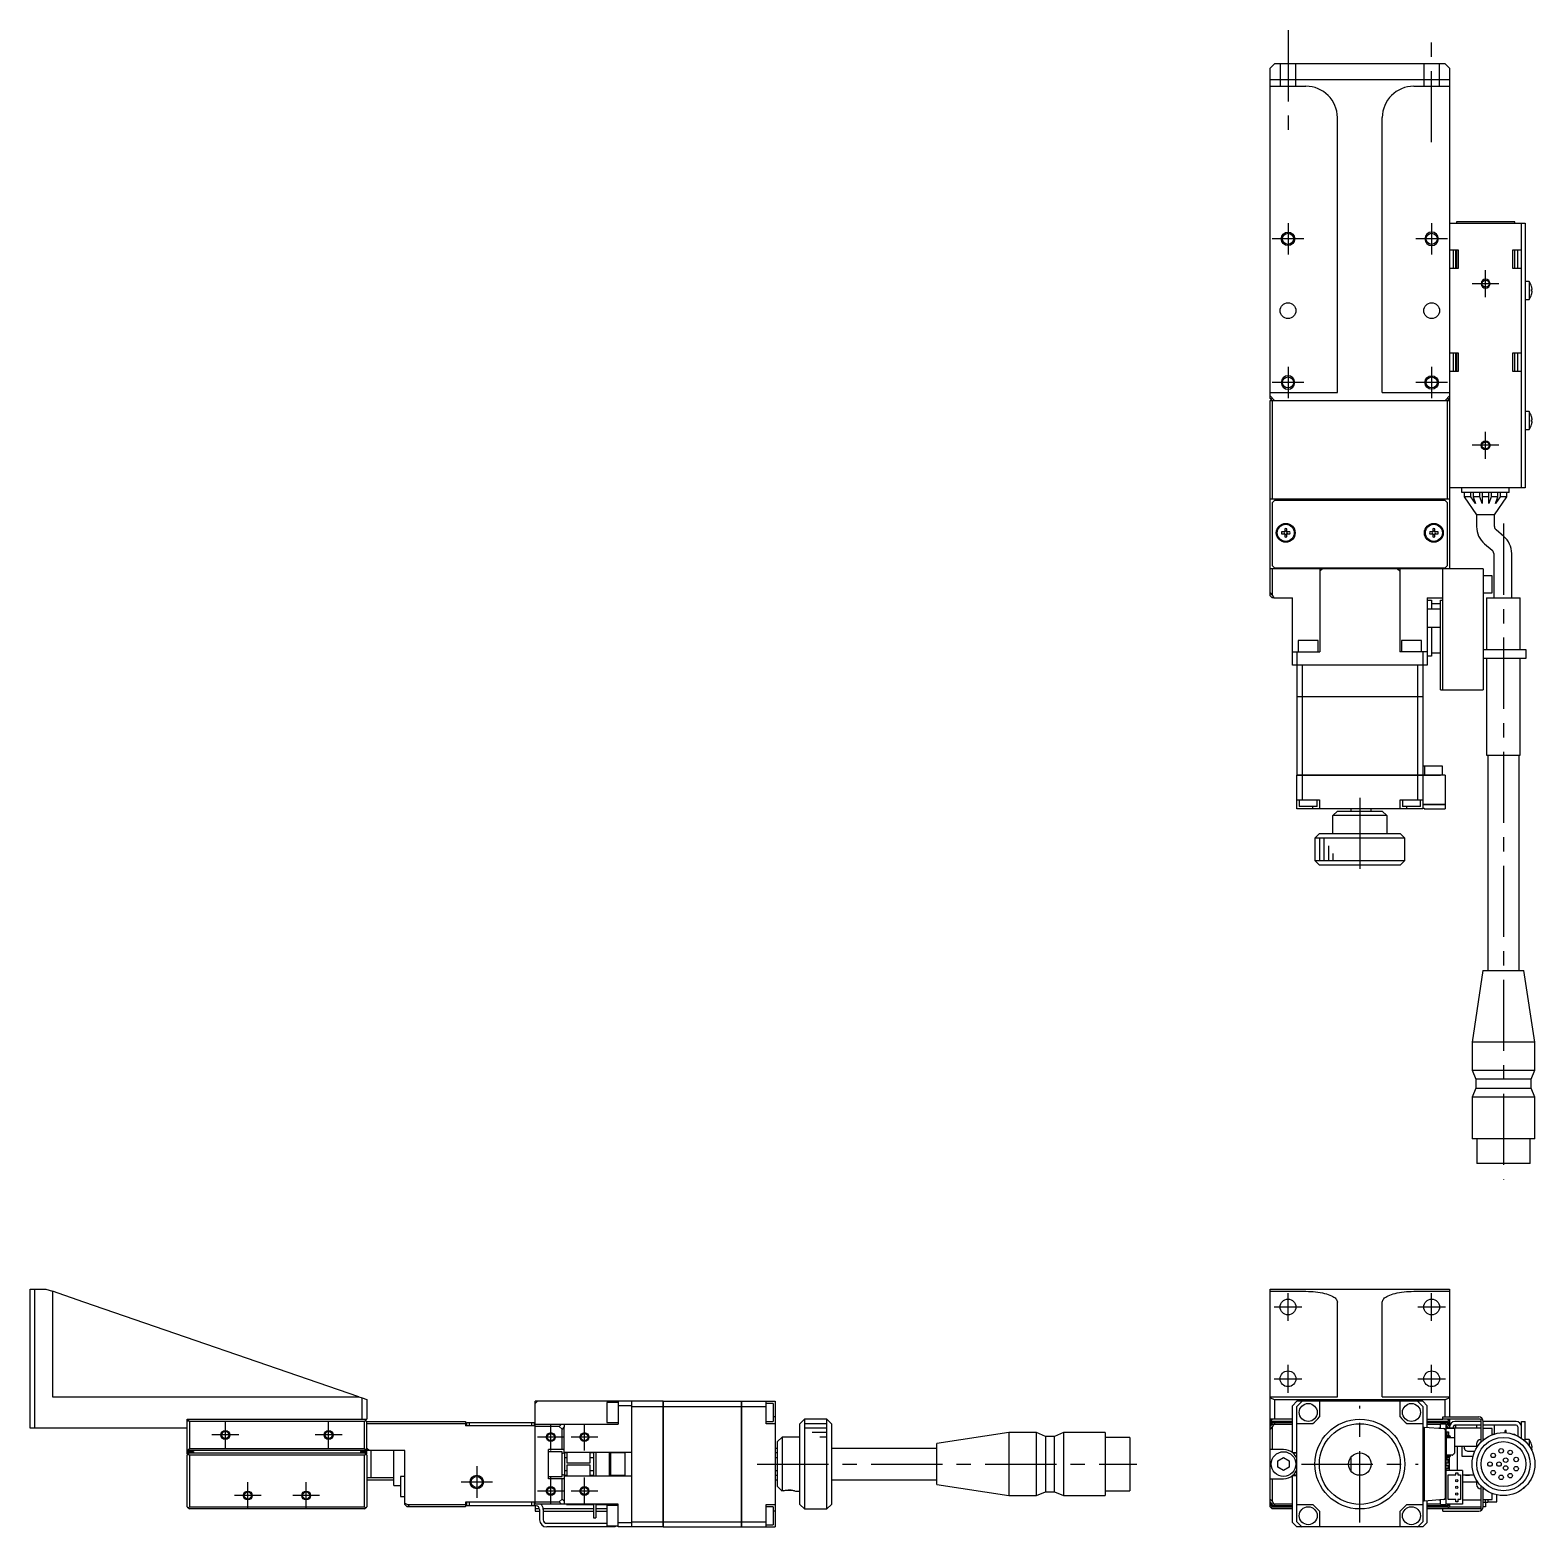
# Model space of a CAD drawing. Extents: x 0 to 695, y -8 to 618.
# Drawn here: x 0 to 335.2, y 284 to 617.5 of the extents above; entities that cross this region are included whole.
import ezdxf

# ---------------------------------------------------------------- set-up
doc = ezdxf.new("R2010")
doc.units = 0
doc.header["$LTSCALE"] = 0.5
doc.linetypes.add('CENTER', pattern=[50.8, 31.75, -6.35, 6.35, -6.35])
doc.linetypes.add('DASHED', pattern=[19.05, 12.7, -6.35])
for name, color, linetype in [('MSM_CENTER', 1, 'CENTER'), ('MSM_CONTINUOUS', 7, 'CONTINUOUS'), ('MSM_DASHED', 4, 'DASHED'), ('MSM_NARROW', 5, 'CONTINUOUS')]:
    doc.layers.add(name, color=color, linetype=linetype)

msp = doc.modelspace()

# ---------------------------------------------------------------- linework, layer by layer
at = {"layer": 'MSM_CENTER'}
for p, q in [((280.22, 617.5), (280.22, 592.5)), ((312.22, 592.5), (312.22, 617.5)), ((280.22, 574.5), (280.22, 567.5)), ((312.22, 574.5), (312.22, 567.5)), ((283.72, 571), (276.72, 571)), ((315.72, 571), (308.72, 571)), ((324.22, 558), (324.22, 564)), ((327.22, 561), (321.22, 561)), ((280.22, 542.5), (280.22, 535.5)), ((312.22, 542.5), (312.22, 535.5)), ((283.72, 539), (276.72, 539)), ((315.72, 539), (308.72, 539)), ((324.22, 522), (324.22, 528)), ((327.22, 525), (321.22, 525)), ((328.22, 507.55), (328.22, 361.45)), ((296.22, 446.5), (296.22, 429)), ((280.22, 329.94), (280.22, 336.14)), ((312.22, 329.94), (312.22, 336.14)), ((277.12, 333.04), (283.32, 333.04)), ((309.12, 333.04), (315.32, 333.04)), ((280.22, 313.94), (280.22, 320.14)), ((312.22, 313.94), (312.22, 320.14)), ((277.12, 317.04), (283.32, 317.04)), ((309.12, 317.04), (315.32, 317.04)), ((296.22, 285.04), (296.22, 311.04)), ((43.5, 301.54), (43.5, 307.54)), ((66.5, 301.54), (66.5, 307.54)), ((116, 301.04), (116, 307.04)), ((123.5, 301.04), (123.5, 307.04)), ((46.5, 304.54), (40.5, 304.54)), ((69.5, 304.54), (63.5, 304.54)), ((119, 304.04), (113, 304.04)), ((126.5, 304.04), (120.5, 304.04)), ((99.5, 297.54), (99.5, 290.54)), ((116, 289.04), (116, 295.04)), ((123.5, 289.04), (123.5, 295.04)), ((161.95, 298.04), (246.55, 298.04)), ((283.22, 298.04), (309.22, 298.04)), ((48.5, 288.04), (48.5, 294.04)), ((61.5, 288.04), (61.5, 294.04)), ((103, 294.04), (96, 294.04)), ((119, 292.04), (113, 292.04)), ((126.5, 292.04), (120.5, 292.04)), ((51.5, 291.04), (45.5, 291.04)), ((64.5, 291.04), (58.5, 291.04))]:
    msp.add_line(p, q, dxfattribs=at)
at = {"layer": 'MSM_CONTINUOUS'}
for p, q in [((277.22, 610), (276.22, 609)), ((276.22, 535.5), (276.22, 609)), ((315.22, 610), (277.22, 610)), ((316.22, 609), (315.22, 610)), ((316.22, 609), (316.22, 497.5)), ((276.22, 606.5), (316.22, 606.5)), ((276.22, 605), (284.22, 605)), ((308.22, 605), (316.22, 605)), ((291.22, 536.8), (291.22, 598)), ((301.22, 536.8), (301.22, 598)), ((316.22, 574.5), (333.02, 574.5)), ((330.72, 574.8), (317.72, 574.8)), ((317.72, 574.8), (317.72, 574.5)), ((330.72, 574.5), (330.72, 574.8)), ((332.22, 515.5), (332.22, 574.5)), ((333.02, 574.5), (333.02, 515.5)), ((318.22, 568.5), (316.22, 568.5)), ((317.02, 568.5), (317.02, 564.5)), ((317.52, 568.5), (317.52, 564.5)), ((317.72, 568.5), (317.72, 564.5)), ((318.22, 564.5), (318.22, 568.5)), ((330.22, 568.5), (330.22, 564.5)), ((332.22, 568.5), (330.22, 568.5)), ((330.72, 564.5), (330.72, 568.5)), ((331.42, 564.5), (331.42, 568.5)), ((316.22, 564.5), (318.22, 564.5)), ((330.22, 564.5), (332.22, 564.5)), ((333.92, 561.5), (333.02, 561.5)), ((333.92, 561.5), (333.92, 557.5)), ((334.49, 560.39), (334.5, 560.39)), ((333.02, 557.5), (333.92, 557.5)), ((334.49, 559.68), (334.61, 559.68)), ((334.49, 559.32), (334.49, 559.68)), ((334.61, 559.32), (334.49, 559.32)), ((334.5, 558.61), (334.49, 558.62)), ((318.22, 545.5), (316.22, 545.5)), ((317.02, 545.5), (317.02, 541.5)), ((317.52, 545.5), (317.52, 541.5)), ((317.72, 545.5), (317.72, 541.5)), ((318.22, 541.5), (318.22, 545.5)), ((332.22, 545.5), (330.22, 545.5)), ((330.22, 545.5), (330.22, 541.5)), ((330.72, 541.5), (330.72, 545.5)), ((331.42, 541.5), (331.42, 545.5)), ((316.22, 541.5), (318.22, 541.5)), ((330.22, 541.5), (332.22, 541.5)), ((276.22, 536.8), (291.22, 536.8)), ((301.22, 536.8), (316.22, 536.8)), ((276.22, 536), (277.22, 535)), ((276.72, 535), (276.22, 535.5)), ((276.22, 491.5), (276.22, 535)), ((276.22, 535), (316.22, 535)), ((276.47, 535.25), (276.72, 535.5)), ((276.72, 535), (276.72, 513)), ((315.22, 535), (316.22, 536)), ((315.72, 535.5), (315.97, 535.25)), ((316.22, 535.5), (315.72, 535)), ((315.72, 513), (315.72, 535)), ((333.92, 532.5), (333.02, 532.5)), ((333.92, 532.5), (333.92, 528.5)), ((334.49, 531.39), (334.5, 531.39)), ((334.49, 530.68), (334.61, 530.68)), ((334.49, 530.32), (334.49, 530.68)), ((334.61, 530.32), (334.49, 530.32)), ((333.02, 528.5), (333.92, 528.5)), ((334.5, 529.61), (334.49, 529.62)), ((316.22, 513), (276.22, 513)), ((281.97, 513), (281.97, 512.7)), ((282.47, 513), (282.47, 512.7)), ((287.97, 512.7), (287.97, 513)), ((291.42, 513), (291.22, 512.8)), ((301.22, 512.8), (301.02, 513)), ((304.47, 513), (304.47, 512.7)), ((309.97, 512.7), (309.97, 513)), ((310.47, 512.7), (310.47, 513)), ((333.02, 515.5), (316.22, 515.5)), ((318.97, 514.5), (318.97, 515.5)), ((329.47, 514.5), (318.97, 514.5)), ((319.47, 514.5), (319.47, 513.5)), ((320.97, 513.5), (319.47, 513.5)), ((319.47, 513.5), (322.22, 509.5)), ((320.97, 513.5), (320.97, 514.5)), ((321.97, 512.05), (320.97, 513.5)), ((321.47, 514.5), (321.47, 513.5)), ((322.97, 513.5), (321.47, 513.5)), ((321.47, 513.5), (321.97, 512.05)), ((322.97, 513.5), (322.97, 514.5)), ((323.47, 512.05), (322.97, 513.5)), ((323.47, 514.5), (323.47, 512.05)), ((324.97, 513.5), (323.47, 513.5)), ((324.97, 512.05), (324.97, 514.5)), ((325.47, 513.5), (324.97, 512.05)), ((325.47, 514.5), (325.47, 513.5)), ((326.97, 513.5), (325.47, 513.5)), ((326.22, 509.5), (328.97, 513.5)), ((326.47, 512.05), (326.97, 513.5)), ((327.47, 513.5), (326.47, 512.05)), ((326.97, 513.5), (326.97, 514.5)), ((327.47, 514.5), (327.47, 513.5)), ((328.97, 513.5), (327.47, 513.5)), ((328.97, 513.5), (328.97, 514.5)), ((329.47, 514.5), (329.47, 515.5)), ((277.22, 512.7), (276.72, 512.2)), ((276.72, 512.2), (276.72, 498.2)), ((315.22, 512.7), (277.22, 512.7)), ((301.22, 512.8), (291.22, 512.8)), ((291.22, 512.8), (291.22, 512.7)), ((301.22, 512.7), (301.22, 512.8)), ((315.72, 512.2), (315.22, 512.7)), ((315.72, 498.2), (315.72, 512.2)), ((279.48, 506.42), (279.48, 505.74)), ((279.96, 505.74), (279.96, 506.42)), ((312.48, 506.42), (312.48, 505.74)), ((312.96, 505.74), (312.96, 506.42)), ((326.22, 509.5), (322.22, 509.5)), ((322.22, 509.5), (322.22, 506.9)), ((326.22, 506.9), (326.22, 509.5)), ((279.48, 505.74), (278.8, 505.74)), ((278.8, 505.26), (279.48, 505.26)), ((279.48, 505.26), (279.48, 504.58)), ((280.64, 505.74), (279.96, 505.74)), ((279.96, 504.58), (279.96, 505.26)), ((279.96, 505.26), (280.64, 505.26)), ((312.48, 505.74), (311.8, 505.74)), ((311.8, 505.26), (312.48, 505.26)), ((312.48, 505.26), (312.48, 504.58)), ((313.64, 505.74), (312.96, 505.74)), ((312.96, 504.58), (312.96, 505.26)), ((312.96, 505.26), (313.64, 505.26)), ((324.01, 503.07), (325.69, 501.66)), ((328.27, 504.72), (326.58, 506.14)), ((326.05, 500.89), (326.05, 491)), ((330.05, 491), (330.05, 500.89)), ((323.72, 497.5), (276.22, 497.5)), ((276.72, 498.2), (277.22, 497.7)), ((276.72, 497.5), (276.72, 491.61)), ((277.22, 497.7), (315.22, 497.7)), ((281.97, 497.7), (281.97, 497.5)), ((286.22, 497.7), (286.22, 497.5)), ((287.22, 497.7), (287.22, 497.5)), ((287.32, 497.5), (287.32, 479)), ((287.32, 497), (287.82, 497.5)), ((288.72, 497.7), (288.72, 497.5)), ((303.72, 497.5), (303.72, 497.7)), ((304.62, 497.5), (305.12, 497)), ((305.12, 497.5), (305.12, 479)), ((305.22, 497.7), (305.22, 497.5)), ((306.22, 497.5), (306.22, 497.7)), ((310.47, 497.5), (310.47, 497.7)), ((314.72, 470.5), (314.72, 497.5)), ((315.22, 497.7), (315.72, 498.2)), ((323.72, 497.5), (323.72, 470.5)), ((325.72, 495.9), (323.72, 495.9)), ((325.72, 492.1), (325.72, 495.9)), ((276.22, 492.11), (276.72, 491.61)), ((276.72, 491), (276.22, 491.5)), ((276.72, 491.61), (277.03, 491)), ((277.03, 491), (276.72, 491)), ((277.03, 491), (281.22, 491)), ((281.22, 476), (281.22, 491)), ((311.22, 491), (311.22, 476)), ((311.22, 491), (314.72, 491)), ((311.22, 490.5), (312.22, 490.5)), ((312.22, 490.5), (312.22, 488.5)), ((312.22, 489.75), (314.22, 489.75)), ((314.22, 490.5), (314.72, 490.5)), ((314.22, 470.5), (314.22, 490.5)), ((323.72, 492.1), (325.72, 492.1)), ((324.47, 491), (331.97, 491)), ((324.47, 491), (324.47, 479.5)), ((331.97, 479.5), (331.97, 491)), ((314.22, 488.5), (311.22, 488.5)), ((311.22, 484.5), (314.22, 484.5)), ((312.22, 484.5), (312.22, 478)), ((286.97, 481.5), (282.47, 481.5)), ((282.47, 481.5), (282.47, 479)), ((286.97, 479), (286.97, 481.5)), ((309.97, 481.5), (305.47, 481.5)), ((305.47, 481.5), (305.47, 479)), ((309.97, 479), (309.97, 481.5)), ((323.72, 479.5), (333.22, 479.5)), ((333.22, 479.5), (333.22, 477.5)), ((281.22, 479), (287.32, 479)), ((282.22, 479), (282.22, 469.01)), ((311.22, 479), (305.12, 479)), ((310.22, 479), (310.22, 469.01)), ((312.22, 478), (311.22, 478)), ((312.22, 478.75), (314.22, 478.75)), ((333.22, 477.5), (323.72, 477.5)), ((324.47, 477.5), (324.47, 456)), ((331.97, 456), (331.97, 477.5)), ((311.22, 476), (281.22, 476)), ((283.38, 476), (283.38, 469.01)), ((309.07, 476), (309.07, 469.01)), ((314.22, 470.5), (323.72, 470.5)), ((282.22, 469.01), (310.22, 469.01)), ((282.22, 469), (282.22, 451.51)), ((310.22, 469), (282.22, 469)), ((282.23, 469), (282.23, 469.01)), ((283.38, 469), (283.38, 469.01)), ((283.38, 469), (283.38, 451.51)), ((309.06, 469), (309.06, 469.01)), ((309.07, 469), (309.07, 451.51)), ((310.21, 469), (310.21, 469.01)), ((310.22, 469), (310.22, 451.51)), ((324.47, 456), (331.97, 456)), ((324.72, 456), (324.72, 408)), ((331.72, 408), (331.72, 456)), ((314.62, 453.5), (310.22, 453.5)), ((310.72, 451.51), (310.72, 453.5)), ((314.62, 451.5), (314.62, 453.5)), ((282.22, 451.51), (314.22, 451.51)), ((315.22, 451.5), (282.22, 451.5)), ((282.22, 444), (282.22, 451.5)), ((282.23, 451.5), (282.23, 451.51)), ((283.38, 451.5), (283.38, 451.51)), ((283.38, 451.5), (283.38, 446)), ((309.06, 451.5), (309.06, 451.51)), ((309.07, 451.5), (309.07, 446)), ((310.21, 451.5), (310.21, 451.51)), ((310.22, 451.5), (310.22, 444)), ((314.22, 451.51), (314.22, 451.5)), ((315.22, 451.5), (315.22, 445.01)), ((282.22, 446), (287.22, 446)), ((282.72, 446), (282.72, 444.5)), ((286.72, 444.5), (286.72, 446)), ((287.22, 446), (287.22, 444)), ((305.22, 446), (310.22, 446)), ((305.22, 444), (305.22, 446)), ((305.72, 446), (305.72, 444.5)), ((309.72, 444.5), (309.72, 446)), ((310.22, 444), (282.22, 444)), ((286.72, 444.5), (282.72, 444.5)), ((285.72, 444), (285.72, 444.5)), ((291.22, 443.5), (290.22, 442.5)), ((290.22, 438.5), (290.22, 442.5)), ((302.22, 442.5), (290.22, 442.5)), ((291.22, 443.5), (301.22, 443.5)), ((294.22, 444), (294.22, 443.5)), ((298.72, 443.5), (298.72, 444)), ((302.22, 442.5), (301.22, 443.5)), ((302.22, 442.5), (302.22, 438.5)), ((309.72, 444.5), (305.72, 444.5)), ((306.72, 444), (306.72, 444.5)), ((310.22, 445.01), (315.22, 445.01)), ((315.22, 445), (310.22, 445)), ((310.22, 444.2), (310.52, 444.2)), ((310.52, 444.2), (310.52, 444)), ((310.52, 444), (315.22, 444)), ((315.21, 445), (315.21, 445.01)), ((315.22, 445), (315.22, 444)), ((287.22, 438.5), (286.22, 437.5)), ((306.22, 437.5), (286.22, 437.5)), ((286.22, 437.5), (286.22, 432.5)), ((287.22, 438.5), (305.22, 438.5)), ((306.22, 437.5), (305.22, 438.5)), ((306.22, 432.5), (306.22, 437.5)), ((286.22, 432.5), (306.22, 432.5)), ((286.22, 432.5), (287.22, 431.5)), ((305.22, 431.5), (306.22, 432.5)), ((305.22, 431.5), (287.22, 431.5)), ((323.65, 408), (321.22, 392)), ((323.65, 408), (332.79, 408)), ((335.22, 392), (332.79, 408)), ((335.22, 392), (321.22, 392)), ((321.22, 392), (321.22, 385.8)), ((335.22, 385.8), (335.22, 392)), ((321.22, 385.8), (335.22, 385.8)), ((321.22, 385.8), (322.07, 383.8)), ((334.37, 383.8), (335.22, 385.8)), ((334.37, 383.8), (322.07, 383.8)), ((322.07, 383.8), (322.07, 381.8)), ((334.37, 381.8), (334.37, 383.8)), ((322.07, 381.8), (321.22, 379.8)), ((335.22, 379.8), (321.22, 379.8)), ((321.22, 379.8), (321.22, 370.5)), ((322.07, 381.8), (334.37, 381.8)), ((335.22, 379.8), (334.37, 381.8)), ((335.22, 370.5), (335.22, 379.8)), ((335.22, 370.5), (321.22, 370.5)), ((322.27, 370.5), (322.27, 365)), ((334.17, 365), (334.17, 370.5)), ((334.17, 365), (322.27, 365)), ((0, 306.04), (0, 337.04)), ((0, 337.04), (3.5, 337.04)), ((1, 337.04), (1, 306.04)), ((3.5, 337.04), (5, 336.53)), ((5, 336.53), (5, 313.04)), ((12, 334.12), (5, 336.53)), ((276.22, 337.04), (316.22, 337.04)), ((276.22, 288.54), (276.22, 337.04)), ((276.22, 336.53), (284.22, 336.53)), ((284.22, 336.53), (284.77, 336.52)), ((284.77, 336.52), (285.32, 336.5)), ((285.32, 336.5), (285.86, 336.46)), ((285.86, 336.46), (286.38, 336.41)), ((286.38, 336.41), (286.9, 336.34)), ((286.9, 336.34), (287.4, 336.26)), ((287.4, 336.26), (287.88, 336.17)), ((287.88, 336.17), (288.34, 336.07)), ((288.34, 336.07), (288.77, 335.95)), ((288.77, 335.95), (289.17, 335.82)), ((289.17, 335.82), (289.54, 335.68)), ((289.54, 335.68), (289.88, 335.53)), ((289.88, 335.53), (290.19, 335.38)), ((290.19, 335.38), (290.46, 335.21)), ((301.98, 335.21), (302.25, 335.38)), ((302.25, 335.38), (302.56, 335.53)), ((302.56, 335.53), (302.9, 335.68)), ((302.9, 335.68), (303.27, 335.82)), ((303.27, 335.82), (303.67, 335.95)), ((303.67, 335.95), (304.11, 336.07)), ((304.11, 336.07), (304.56, 336.17)), ((304.56, 336.17), (305.04, 336.26)), ((305.04, 336.26), (305.54, 336.34)), ((305.54, 336.34), (306.06, 336.41)), ((306.06, 336.41), (306.59, 336.46)), ((306.59, 336.46), (307.13, 336.5)), ((307.13, 336.5), (307.67, 336.52)), ((307.67, 336.52), (308.22, 336.53)), ((308.22, 336.53), (316.22, 336.53)), ((316.22, 337.04), (316.22, 308.54)), ((73.2, 313.04), (12, 334.12)), ((290.46, 335.21), (290.69, 335.04)), ((290.69, 335.04), (290.88, 334.86)), ((290.88, 334.86), (291.03, 334.68)), ((291.03, 334.68), (291.13, 334.49)), ((291.13, 334.49), (291.2, 334.31)), ((291.2, 334.31), (291.22, 334.12)), ((291.22, 313.04), (291.22, 334.12)), ((301.22, 334.12), (301.24, 334.31)), ((301.22, 313.04), (301.22, 334.12)), ((301.24, 334.31), (301.31, 334.49)), ((301.31, 334.49), (301.41, 334.68)), ((301.41, 334.68), (301.56, 334.86)), ((301.56, 334.86), (301.75, 335.04)), ((301.75, 335.04), (301.98, 335.21)), ((5, 313.04), (73.2, 313.04)), ((73.2, 313.04), (74, 312.77)), ((74, 308.04), (74, 312.77)), ((74, 312.77), (75, 312.42)), ((75, 312.42), (75, 308.04)), ((112.5, 311.54), (113, 312.04)), ((140.99, 312.04), (112.5, 312.04)), ((112.5, 289.54), (112.5, 312.04)), ((128.5, 311.79), (128.5, 307.29)), ((131, 311.79), (128.5, 311.79)), ((131, 312.04), (131, 306.94)), ((134, 312.04), (134, 284.04)), ((140.99, 284.04), (140.99, 312.04)), ((141, 312.03), (140.99, 312.03)), ((141, 312.04), (158.49, 312.04)), ((141, 312.04), (141, 284.04)), ((158.49, 284.04), (158.49, 312.04)), ((158.5, 312.03), (158.49, 312.03)), ((158.5, 312.04), (166, 312.04)), ((158.5, 312.04), (158.5, 284.04)), ((164, 307.04), (164, 312.04)), ((166, 312.04), (166, 284.04)), ((276.22, 313.04), (291.22, 313.04)), ((276.22, 312.77), (277.22, 312.42)), ((277.22, 312.42), (277.22, 308.04)), ((277.22, 312.42), (315.22, 312.42)), ((282.22, 312.04), (281.22, 311.04)), ((310.22, 312.04), (282.22, 312.04)), ((287.22, 312.04), (287.22, 308.54)), ((301.22, 313.04), (316.22, 313.04)), ((305.22, 308.54), (305.22, 312.04)), ((311.22, 311.04), (310.22, 312.04)), ((315.22, 312.42), (316.22, 312.77)), ((315.22, 308.54), (315.22, 312.42)), ((134, 311.04), (131, 311.04)), ((134, 310.89), (140.99, 310.89)), ((141, 310.89), (140.99, 310.89)), ((141, 310.89), (158.49, 310.89)), ((158.5, 310.89), (158.49, 310.89)), ((158.5, 310.89), (164, 310.89)), ((165.5, 311.54), (164, 311.54)), ((165.5, 311.54), (165.5, 307.54)), ((166, 308.54), (165.5, 308.54)), ((281.22, 300.64), (281.22, 311.04)), ((282.22, 285.2), (282.22, 310.89)), ((310.22, 310.89), (310.22, 285.2)), ((311.22, 306.22), (311.22, 311.04)), ((314.72, 308.04), (314.72, 308.54)), ((314.72, 308.54), (322.72, 308.54)), ((35, 306.04), (0, 306.04)), ((35, 308.04), (75, 308.04)), ((35.5, 308.04), (35, 307.54)), ((35, 300.34), (35, 308.04)), ((35.5, 307.54), (35.25, 307.79)), ((35.5, 307.54), (35.5, 301.54)), ((74.5, 307.54), (35.5, 307.54)), ((75, 307.54), (74.5, 308.04)), ((74.75, 307.79), (74.5, 307.54)), ((74.5, 301.54), (74.5, 307.54)), ((75, 307.54), (97, 307.54)), ((75, 300.34), (75, 307.54)), ((97, 307.04), (75, 307.04)), ((97, 307.54), (97, 306.54)), ((112.5, 306.54), (97, 306.54)), ((97.3, 306.54), (97.3, 307.34)), ((97.3, 307.34), (112.3, 307.34)), ((97.8, 307.34), (97.8, 306.54)), ((111.8, 306.54), (111.8, 307.34)), ((112.3, 307.34), (112.3, 306.54)), ((112.5, 306.94), (119, 306.94)), ((117.89, 306.44), (112.5, 306.44)), ((117.89, 306.44), (118.39, 306.94)), ((118.5, 305.83), (117.89, 306.44)), ((119, 306.33), (118.5, 305.83)), ((118.5, 301.29), (118.5, 305.83)), ((119, 306.94), (119, 306.33)), ((119, 306.94), (131, 306.94)), ((119, 300.53), (119, 306.33)), ((128.5, 307.29), (131, 307.29)), ((164, 307.54), (165.5, 307.54)), ((166, 307.04), (164, 307.04)), ((172.5, 308.04), (171.5, 307.04)), ((171.5, 289.04), (171.5, 307.04)), ((172.5, 308.04), (172.5, 288.04)), ((177.5, 308.04), (172.5, 308.04)), ((177.5, 288.04), (177.5, 308.04)), ((178.5, 307.04), (177.5, 308.04)), ((178.5, 307.04), (178.5, 289.04)), ((281.22, 308.04), (276.22, 308.04)), ((276.72, 308.04), (276.22, 307.54)), ((276.72, 307.54), (276.22, 307.04)), ((276.22, 306.44), (276.72, 306.94)), ((276.32, 306.54), (276.22, 306.54)), ((276.72, 306.33), (276.22, 305.83)), ((276.72, 307.54), (276.47, 307.79)), ((281.22, 307.54), (276.72, 307.54)), ((276.72, 306.94), (276.72, 307.34)), ((276.72, 307.34), (281.22, 307.34)), ((277.03, 306.94), (276.72, 306.33)), ((276.72, 306.94), (281.22, 306.94)), ((276.72, 306.33), (276.72, 301.29)), ((277.22, 307.34), (277.22, 306.94)), ((285.72, 307.04), (282.22, 307.04)), ((310.22, 307.04), (306.72, 307.04)), ((310.22, 306.29), (310.52, 306.27)), ((310.52, 306.27), (310.52, 289.81)), ((310.52, 306.27), (314.94, 305.96)), ((311.22, 308.04), (314.72, 308.04)), ((315.72, 307.54), (311.22, 307.54)), ((311.22, 307.34), (315.72, 307.34)), ((311.22, 306.94), (314.22, 306.94)), ((314.22, 306.04), (313.8, 306.04)), ((314.22, 306.01), (314.22, 307.04)), ((314.22, 307.04), (315.42, 307.04)), ((323.02, 308.04), (314.72, 308.04)), ((315.22, 307.04), (315.22, 307.34)), ((315.22, 305.66), (315.22, 290.42)), ((315.42, 289.04), (315.42, 307.04)), ((315.42, 306.94), (315.72, 306.94)), ((315.72, 306.33), (315.42, 306.93)), ((317.42, 305.94), (315.42, 305.94)), ((315.42, 305.22), (315.97, 305.22)), ((315.72, 308.04), (316.22, 307.54)), ((315.97, 307.79), (315.72, 307.54)), ((316.22, 307.04), (315.72, 307.54)), ((315.72, 307.34), (315.72, 306.94)), ((315.72, 306.94), (316.22, 306.44)), ((315.72, 305.94), (315.72, 306.33)), ((316.11, 305.94), (315.72, 306.33)), ((315.97, 305.22), (315.97, 304.39)), ((316.22, 306.54), (316.12, 306.54)), ((316.22, 308.04), (316.22, 305.94)), ((323.22, 306.04), (316.22, 306.04)), ((317.02, 306.34), (317.02, 306.04)), ((317.52, 306.54), (317.07, 306.54)), ((323.22, 307.54), (317.42, 307.54)), ((323.22, 306.74), (317.42, 306.74)), ((317.42, 302.14), (317.42, 305.94)), ((317.52, 306.54), (317.52, 306.04)), ((322.22, 306.74), (322.22, 306.04)), ((323.22, 302.94), (323.22, 307.84)), ((331.02, 307.54), (323.72, 307.54)), ((323.72, 303.41), (323.72, 307.54)), ((331.02, 306.74), (323.72, 306.74)), ((325.72, 305.94), (323.72, 305.94)), ((325.72, 304.58), (325.72, 305.94)), ((326.22, 304.75), (326.22, 306.74)), ((328.6, 305.03), (328.6, 305.54)), ((328.85, 305.54), (328.6, 305.54)), ((328.85, 305.02), (328.85, 305.54)), ((331.42, 306.34), (331.42, 304.27)), ((332.22, 307.54), (333.02, 307.54)), ((332.22, 303.79), (332.22, 307.54)), ((333.02, 303.14), (333.02, 307.54)), ((166.5, 303.04), (167.5, 304.04)), ((166.5, 293.04), (166.5, 303.04)), ((167.5, 304.04), (167.5, 292.04)), ((171.5, 304.04), (167.5, 304.04)), ((218, 305.04), (202, 302.61)), ((202, 293.47), (202, 302.61)), ((218, 305.04), (218, 291.04)), ((224.2, 305.04), (218, 305.04)), ((224.2, 291.04), (224.2, 305.04)), ((226.2, 304.19), (224.2, 305.04)), ((226.2, 304.19), (226.2, 291.89)), ((228.2, 304.19), (226.2, 304.19)), ((230.2, 305.04), (228.2, 304.19)), ((228.2, 291.89), (228.2, 304.19)), ((230.2, 305.04), (230.2, 291.04)), ((239.5, 305.04), (230.2, 305.04)), ((239.5, 305.04), (239.5, 291.04)), ((245, 303.99), (239.5, 303.99)), ((245, 303.99), (245, 292.09)), ((315.42, 305), (315.65, 305)), ((315.42, 304.75), (315.65, 304.75)), ((315.42, 304.68), (315.65, 304.68)), ((315.42, 304.27), (315.51, 304.27)), ((315.42, 302.27), (315.52, 302.27)), ((315.42, 302.14), (315.52, 302.14)), ((315.52, 300.15), (315.52, 303.85)), ((315.62, 303.95), (317.2, 303.95)), ((315.65, 304.49), (315.65, 305)), ((315.75, 304.39), (316.08, 304.39)), ((316.08, 304.16), (315.75, 304.16)), ((315.97, 304.16), (315.97, 303.95)), ((316.18, 303.95), (316.18, 304.06)), ((316.41, 303.95), (316.41, 304.06)), ((317.3, 303.85), (317.3, 300.47)), ((317.3, 302.14), (317.42, 302.14)), ((317.3, 302.04), (322.22, 302.04)), ((317.97, 296.62), (317.97, 302.04)), ((318.97, 302.04), (318.97, 299.84)), ((322.22, 302.54), (322.22, 301.65)), ((323.89, 303.54), (323.72, 303.54)), ((325.72, 304.74), (326.19, 304.74)), ((330.25, 304.74), (330.72, 304.74)), ((330.72, 304.74), (330.72, 304.58)), ((333.92, 303.54), (333.02, 303.54)), ((333.92, 303.54), (333.92, 302.11)), ((334.49, 302.43), (334.5, 302.43)), ((334.49, 301.36), (334.49, 301.72)), ((334.49, 301.72), (334.61, 301.72)), ((35, 301.04), (35.5, 301.54)), ((83.5, 301.04), (35, 301.04)), ((35, 300.84), (36.4, 300.84)), ((35.5, 300.54), (35, 300.04)), ((35.1, 300.24), (35, 300.34)), ((35, 288.54), (35, 300.04)), ((35.1, 300.14), (35.1, 300.34)), ((35.5, 300.04), (35.25, 300.29)), ((36.1, 300.64), (35.4, 300.64)), ((35.5, 301.54), (74.5, 301.54)), ((35.5, 300.54), (74.5, 300.54)), ((74.5, 300.04), (35.5, 300.04)), ((35.5, 300.04), (35.5, 288.54)), ((36.4, 300.84), (36.4, 300.54)), ((75, 300.84), (73.6, 300.84)), ((73.6, 300.84), (73.6, 300.54)), ((74.6, 300.64), (73.9, 300.64)), ((74.5, 301.54), (75, 301.04)), ((75, 300.04), (74.5, 300.54)), ((74.75, 300.29), (74.5, 300.04)), ((74.5, 288.54), (74.5, 300.04)), ((74.9, 300.34), (74.9, 300.14)), ((75, 300.34), (74.9, 300.24)), ((75.5, 301.04), (75, 301.54)), ((75, 300.04), (75, 288.54)), ((76, 295.04), (76, 301.04)), ((81, 293.29), (81, 301.04)), ((83.5, 289.04), (83.5, 301.04)), ((119, 301.29), (115.5, 301.29)), ((115.5, 294.79), (115.5, 301.29)), ((118.5, 300.79), (115.5, 300.79)), ((118.5, 295.29), (118.5, 300.79)), ((119, 300.53), (118.5, 300.32)), ((134, 300.64), (119, 300.64)), ((119.1, 295.44), (119.1, 300.64)), ((119.6, 300.54), (119.1, 300.54)), ((119.1, 299.54), (119.6, 299.54)), ((119.5, 300.64), (119.5, 300.54)), ((119.6, 300.64), (119.6, 298.29)), ((124.8, 298.29), (124.8, 300.64)), ((125.5, 300.54), (124.8, 300.54)), ((124.8, 299.54), (125.5, 299.54)), ((125.5, 300.64), (125.5, 295.44)), ((126, 300.64), (126, 295.44)), ((129.1, 295.44), (129.1, 300.64)), ((129.3, 300.64), (129.3, 295.44)), ((132.5, 300.54), (129.3, 300.54)), ((132.5, 300.64), (132.5, 295.44)), ((166.5, 301.54), (166, 301.54)), ((166.5, 300.54), (166, 300.54)), ((166, 299.54), (166.5, 299.54)), ((202, 301.54), (178.5, 301.54)), ((279.22, 301.29), (276.22, 301.29)), ((277.97, 298.77), (279.22, 299.49)), ((277.97, 297.32), (277.97, 298.77)), ((279.22, 299.49), (280.47, 298.77)), ((280.47, 298.77), (280.47, 297.32)), ((281.22, 300.64), (282.22, 300.64)), ((281.31, 300.53), (282.22, 300.53)), ((294.22, 299.54), (294.22, 296.54)), ((315.42, 301.29), (315.52, 301.29)), ((315.42, 300.73), (315.52, 300.73)), ((315.42, 299.54), (315.42, 299.54)), ((315.65, 299.31), (315.42, 299.31)), ((315.65, 299.25), (315.42, 299.25)), ((315.65, 299), (315.42, 299)), ((316.88, 300.05), (315.62, 300.05)), ((315.65, 299), (315.65, 299.51)), ((315.65, 299.04), (316.22, 299.04)), ((315.66, 299.54), (316.22, 299.54)), ((316.08, 299.84), (315.75, 299.84)), ((315.75, 299.61), (316.08, 299.61)), ((315.85, 300.05), (315.85, 299.84)), ((315.85, 299.61), (315.85, 299.54)), ((315.85, 299.04), (315.85, 298.29)), ((315.97, 300.05), (315.97, 299.84)), ((315.97, 299.61), (315.97, 299.54)), ((315.97, 299.04), (315.97, 298.29)), ((316.18, 299.94), (316.18, 300.05)), ((316.22, 296.62), (316.22, 299.64)), ((316.41, 299.94), (316.41, 300.05)), ((317.27, 300.4), (316.95, 300.08)), ((318.97, 299.84), (321.46, 299.84)), ((320.22, 300.94), (321.85, 300.94)), ((334.61, 301.36), (334.49, 301.36)), ((75, 295.04), (81, 295.04)), ((82.5, 295.29), (82.5, 290.79)), ((83.5, 295.29), (82.5, 295.29)), ((115.5, 295.29), (118.5, 295.29)), ((118.5, 295.76), (119, 295.55)), ((119, 295.55), (119, 289.76)), ((119, 295.44), (134, 295.44)), ((119.6, 296.54), (119.1, 296.54)), ((119.1, 295.54), (119.6, 295.54)), ((119.5, 295.54), (119.5, 295.44)), ((119.6, 298.29), (124.8, 298.29)), ((119.6, 297.79), (119.6, 295.44)), ((124.8, 297.79), (119.6, 297.79)), ((124.8, 295.44), (124.8, 297.79)), ((125.5, 296.54), (124.8, 296.54)), ((124.8, 295.54), (125.5, 295.54)), ((129.3, 295.54), (132.5, 295.54)), ((166.5, 296.54), (166, 296.54)), ((166, 295.54), (166.5, 295.54)), ((279.22, 296.6), (277.97, 297.32)), ((280.47, 297.32), (279.22, 296.6)), ((282.22, 295.44), (281.22, 295.44)), ((281.22, 285.04), (281.22, 295.44)), ((282.22, 295.55), (281.31, 295.55)), ((315.42, 298.29), (316.22, 298.29)), ((315.42, 297.79), (316.22, 297.79)), ((315.42, 297.04), (316.22, 297.04)), ((319.12, 296.62), (315.42, 296.62)), ((315.85, 297.79), (315.85, 297.04)), ((315.92, 290.12), (315.92, 295.62)), ((315.92, 295.62), (317.57, 295.62)), ((315.97, 297.79), (315.97, 297.04)), ((317.57, 295.62), (317.57, 296.12)), ((317.57, 296.12), (318.07, 296.12)), ((318.07, 296.12), (318.07, 295.62)), ((318.07, 295.62), (318.62, 295.62)), ((318.62, 295.62), (318.62, 290.12)), ((319.12, 296.62), (319.12, 289.12)), ((319.12, 295.64), (321.47, 295.64)), ((319.77, 295.64), (319.77, 295.54)), ((319.77, 295.54), (320.67, 295.54)), ((320.15, 295.64), (320.15, 295.54)), ((320.3, 295.64), (320.3, 295.54)), ((320.67, 295.64), (320.67, 295.54)), ((321.47, 295.54), (321.47, 295.64)), ((321.68, 295.54), (321.47, 295.54)), ((75, 294.54), (81, 294.54)), ((81, 293.29), (82.5, 293.29)), ((119, 294.79), (115.5, 294.79)), ((118.5, 290.26), (118.5, 294.79)), ((166, 294.54), (166.5, 294.54)), ((167.5, 292.04), (166.5, 293.04)), ((167.75, 292.04), (167.75, 292.04)), ((170.5, 292.04), (171.5, 292.04)), ((178.5, 294.54), (202, 294.54)), ((202, 293.47), (218, 291.04)), ((224.2, 291.04), (226.2, 291.89)), ((226.2, 291.89), (228.2, 291.89)), ((228.2, 291.89), (230.2, 291.04)), ((239.5, 292.09), (245, 292.09)), ((276.22, 294.79), (279.22, 294.79)), ((276.72, 294.79), (276.72, 289.76)), ((322.22, 294.04), (319.12, 294.04)), ((322.22, 294.44), (322.22, 293.54)), ((323.22, 288.24), (323.22, 293.14)), ((323.72, 288.54), (323.72, 292.68)), ((323.72, 292.54), (323.89, 292.54)), ((35, 288.54), (35.5, 288.04)), ((35.25, 288.29), (35.5, 288.54)), ((35.5, 288.54), (74.5, 288.54)), ((74.5, 288.54), (74.75, 288.29)), ((74.5, 288.04), (75, 288.54)), ((82.5, 290.79), (83.5, 290.79)), ((83.5, 289.35), (84.11, 289.04)), ((84, 288.54), (83.5, 289.04)), ((97, 288.54), (84, 288.54)), ((84.11, 289.04), (97, 289.04)), ((84.11, 289.04), (84.61, 288.54)), ((112.5, 289.54), (97, 289.54)), ((97, 289.54), (97, 288.54)), ((97.3, 288.74), (97.3, 289.54)), ((112.7, 288.74), (97.3, 288.74)), ((97.8, 289.54), (97.8, 288.74)), ((111.8, 288.74), (111.8, 289.54)), ((112.3, 289.54), (112.3, 288.74)), ((112.5, 289.64), (117.89, 289.64)), ((112.5, 289.14), (112.5, 289.54)), ((131, 289.14), (112.5, 289.14)), ((112.5, 288.74), (112.5, 287.54)), ((117.89, 289.64), (118.5, 290.26)), ((118.39, 289.14), (117.89, 289.64)), ((118.5, 290.26), (119, 289.76)), ((119, 289.76), (119, 289.14)), ((119.5, 289.14), (119.5, 289.04)), ((119.5, 289.04), (125.5, 289.04)), ((125.5, 289.14), (125.5, 286.04)), ((126, 289.14), (126, 286.04)), ((126, 289.04), (131, 289.04)), ((128.5, 288.79), (128.5, 284.29)), ((131, 288.79), (128.5, 288.79)), ((131, 284.04), (131, 289.14)), ((164, 289.04), (166, 289.04)), ((164, 284.04), (164, 289.04)), ((165.5, 288.54), (164, 288.54)), ((165.5, 288.54), (165.5, 284.54)), ((171.5, 289.04), (172.5, 288.04)), ((177.5, 288.04), (178.5, 289.04)), ((218, 291.04), (224.2, 291.04)), ((230.2, 291.04), (239.5, 291.04)), ((276.22, 290.26), (276.72, 289.76)), ((276.72, 289.14), (276.22, 289.64)), ((276.32, 289.54), (276.22, 289.54)), ((276.22, 289.04), (276.72, 288.54)), ((276.22, 288.54), (276.72, 288.04)), ((276.47, 288.29), (276.72, 288.54)), ((276.72, 289.76), (277.03, 289.14)), ((276.72, 288.74), (276.72, 289.14)), ((281.22, 289.14), (276.72, 289.14)), ((281.22, 288.74), (276.72, 288.74)), ((276.72, 288.54), (281.22, 288.54)), ((277.22, 289.14), (277.22, 288.74)), ((282.22, 289.04), (285.72, 289.04)), ((306.72, 289.04), (310.22, 289.04)), ((310.52, 289.81), (310.22, 289.79)), ((314.94, 290.12), (310.52, 289.81)), ((311.22, 285.04), (311.22, 289.86)), ((314.22, 289.14), (311.22, 289.14)), ((315.72, 288.74), (311.22, 288.74)), ((311.22, 288.54), (315.72, 288.54)), ((313.8, 290.04), (314.22, 290.04)), ((314.22, 289.04), (314.22, 290.07)), ((314.22, 289.04), (315.42, 289.04)), ((315.22, 288.74), (315.22, 289.04)), ((319.12, 289.12), (315.42, 289.12)), ((315.72, 289.12), (315.72, 288.74)), ((315.72, 288.54), (316.22, 289.04)), ((316.22, 288.54), (315.72, 288.04)), ((315.72, 288.54), (315.97, 288.29)), ((317.57, 290.12), (315.92, 290.12)), ((316.22, 289.12), (316.22, 288.54)), ((316.22, 288.54), (323.22, 288.54)), ((317.57, 289.62), (317.57, 290.12)), ((318.07, 289.62), (317.57, 289.62)), ((318.07, 290.12), (318.07, 289.62)), ((318.62, 290.12), (318.07, 290.12)), ((319.12, 290.04), (323.22, 290.04)), ((323.72, 290.14), (325.72, 290.14)), ((323.72, 289.54), (324.72, 289.54)), ((324.22, 288.54), (323.72, 288.54)), ((324.22, 289.54), (324.22, 290.14)), ((324.22, 289.54), (324.22, 288.54)), ((324.72, 290.14), (324.72, 289.54)), ((324.72, 289.64), (326.72, 289.64)), ((325.72, 290.14), (325.72, 291.51)), ((326.72, 289.64), (326.72, 291.21)), ((74.5, 288.04), (35.5, 288.04)), ((113.49, 288.04), (112.5, 288.04)), ((112.5, 287.54), (113.5, 287.54)), ((113.5, 287.94), (113.5, 285.64)), ((125.5, 288.04), (114.3, 288.04)), ((114.3, 287.94), (114.3, 285.64)), ((114.3, 287.54), (125.5, 287.54)), ((125.5, 286.04), (126, 286.04)), ((128.5, 288.04), (126, 288.04)), ((126, 287.54), (128.5, 287.54)), ((131, 285.04), (134, 285.04)), ((134, 285.2), (140.99, 285.2)), ((141, 285.2), (140.99, 285.2)), ((141, 285.2), (158.49, 285.2)), ((158.5, 285.2), (158.49, 285.2)), ((158.5, 285.2), (164, 285.2)), ((166, 287.54), (165.5, 287.54)), ((172.5, 288.04), (177.5, 288.04)), ((281.22, 288.04), (276.72, 288.04)), ((281.22, 285.04), (282.22, 284.04)), ((287.22, 287.54), (287.22, 284.04)), ((305.22, 284.04), (305.22, 287.54)), ((310.22, 284.04), (311.22, 285.04)), ((314.72, 288.04), (311.22, 288.04)), ((314.72, 287.54), (314.72, 288.04)), ((323.02, 288.04), (314.72, 288.04)), ((314.72, 287.54), (322.72, 287.54)), ((115.1, 284.84), (128.5, 284.84)), ((130.3, 284.04), (115.1, 284.04)), ((128.5, 284.29), (131, 284.29)), ((129.8, 284.04), (129.8, 284.29)), ((130.3, 284.29), (130.3, 284.04)), ((140.99, 284.04), (131, 284.04)), ((141, 284.05), (140.99, 284.05)), ((141, 284.04), (158.49, 284.04)), ((158.5, 284.05), (158.49, 284.05)), ((158.5, 284.04), (166, 284.04)), ((164, 284.54), (165.5, 284.54)), ((310.22, 284.04), (282.22, 284.04))]:
    msp.add_line(p, q, dxfattribs=at)
for centre, radius in [((280.22, 571), 1.23), ((312.22, 571), 1.23), ((324.22, 561), 0.783), ((280.22, 555), 1.75), ((312.22, 555), 1.75), ((280.22, 539), 1.23), ((312.22, 539), 1.23), ((324.22, 525), 0.783), ((279.72, 505.5), 2.1), ((279.72, 505.5), 1.9), ((312.72, 505.5), 2.1), ((312.72, 505.5), 1.9), ((280.22, 333.04), 1.75), ((312.22, 333.04), 1.75), ((280.22, 317.04), 1.75), ((312.22, 317.04), 1.75), ((284.72, 309.54), 2), ((307.72, 309.54), 2), ((43.5, 304.54), 0.783), ((66.5, 304.54), 0.783), ((296.22, 298.04), 10), ((296.22, 298.04), 9), ((116, 304.04), 0.783), ((123.5, 304.04), 0.783), ((328.22, 298.04), 7), ((328.22, 298.04), 5.95), ((328.22, 298.04), 5), ((279.22, 298.04), 2.75), ((296.22, 298.04), 2.5), ((325.22, 298.04), 0.5), ((325.92, 299.97), 0.5), ((327.22, 298.04), 0.5), ((327.7, 301), 0.5), ((328.72, 298.91), 0.5), ((329.72, 300.64), 0.5), ((331.04, 299.07), 0.5), ((99.5, 294.04), 1.23), ((325.92, 296.12), 0.5), ((327.7, 295.09), 0.5), ((328.72, 297.18), 0.5), ((329.72, 295.45), 0.5), ((331.04, 297.02), 0.5), ((48.5, 291.04), 0.783), ((61.5, 291.04), 0.783), ((116, 292.04), 0.783), ((123.5, 292.04), 0.783), ((317.82, 294.37), 0.25), ((317.82, 292.87), 0.25), ((284.72, 286.54), 2), ((307.72, 286.54), 2), ((317.82, 291.37), 0.25)]:
    msp.add_circle(centre, radius, dxfattribs=at)
for centre, radius, start, end in [((284.22, 598), 7, 0, 90), ((308.22, 598), 7, 90, 180), ((331.42, 559.5), 3.2, 16.1225, 38.6822), ((331.42, 559.5), 3.19, 3.2297, 16.1067), ((331.42, 559.5), 3.2, 321.3178, 343.8775), ((331.42, 559.5), 3.19, 343.8933, 356.7703), ((331.42, 530.5), 3.2, 16.1225, 38.6822), ((331.42, 530.5), 3.19, 3.2297, 16.1067), ((331.42, 530.5), 3.19, 343.8933, 356.7703), ((331.42, 530.5), 3.2, 321.3178, 343.8775), ((279.72, 505.5), 0.95, 75.3667, 104.6333), ((312.72, 505.5), 0.95, 75.3667, 104.6333), ((327.22, 506.9), 5, 180, 230), ((327.22, 506.9), 1, 180, 230), ((279.72, 505.5), 0.95, 165.3667, 194.6333), ((279.72, 505.5), 0.365, 138.8496, 221.1504), ((279.72, 505.5), 0.365, 48.8496, 131.1504), ((279.72, 505.5), 0.365, 228.8496, 311.1504), ((279.72, 505.5), 0.95, 255.3667, 284.6333), ((279.72, 505.5), 0.365, 318.8496, 41.1504), ((279.72, 505.5), 0.95, 345.3667, 14.6333), ((312.72, 505.5), 0.95, 165.3667, 194.6333), ((312.72, 505.5), 0.365, 138.8496, 221.1504), ((312.72, 505.5), 0.365, 48.8496, 131.1504), ((312.72, 505.5), 0.365, 228.8496, 311.1504), ((312.72, 505.5), 0.95, 255.3667, 284.6333), ((312.72, 505.5), 0.365, 318.8496, 41.1504), ((312.72, 505.5), 0.95, 345.3667, 14.6333), ((325.05, 500.89), 5, 0, 50), ((325.05, 500.89), 1, 0, 50), ((296.22, 298.04), 19, 132.5369, 137.4631), ((296.22, 298.04), 19, 42.5369, 47.4631), ((273.06, 321.21), 19, 311.7998, 318.2002), ((319.39, 321.21), 19, 221.7998, 228.2002), ((322.72, 307.54), 1, 0, 90), ((314.92, 305.66), 0.3, 0, 86), ((317.42, 306.34), 1.2, 90, 180), ((317.42, 306.34), 0.4, 90, 180), ((323.02, 307.84), 0.2, 0, 90), ((331.02, 306.34), 1.2, 0, 90), ((331.02, 306.34), 0.4, 0, 90), ((315.75, 304.49), 0.33, 180, 270), ((315.62, 303.85), 0.1, 90, 180), ((315.75, 304.49), 0.1, 180, 270), ((316.08, 304.06), 0.33, 0, 90), ((316.08, 304.06), 0.1, 0, 90), ((317.2, 303.85), 0.1, 0, 90), ((320.22, 301.69), 0.75, 152.1818, 270), ((323.22, 302.54), 1, 90, 180), ((332.22, 302.54), 1, 36.8699, 61.0012), ((331.42, 301.54), 3.2, 16.1225, 38.6822), ((331.42, 301.54), 3.19, 3.2297, 16.1067), ((35.4, 300.34), 0.3, 90, 180), ((36.1, 300.34), 0.3, 41.8103, 90), ((73.9, 300.34), 0.3, 90, 138.1897), ((74.6, 300.34), 0.3, 0, 90), ((279.22, 298.04), 3.25, 49.9955, 90), ((279.22, 298.04), 3.25, 22.6302, 49.9778), ((315.75, 299.51), 0.33, 90, 180), ((315.62, 300.15), 0.1, 180, 270), ((315.75, 299.51), 0.1, 90, 180), ((316.08, 299.94), 0.33, 270, 0), ((316.08, 299.94), 0.1, 270, 0), ((316.88, 300.15), 0.1, 270, 315), ((317.2, 300.47), 0.1, 315, 0), ((331.42, 301.54), 3.19, 350.1099, 356.7703), ((279.22, 298.04), 3.25, 270, 310.0046), ((279.22, 298.05), 3.25, 310.0233, 337.3704), ((169, 286.17), 6, 77.9764, 102.0236), ((323.22, 293.54), 1, 180, 270), ((332.22, 293.54), 1, 298.9988, 324.2683), ((112.7, 287.94), 0.8, 0, 90), ((112.7, 287.94), 1.6, 0, 48.5903), ((273.06, 274.88), 19, 41.7998, 48.2002), ((319.39, 274.88), 19, 131.7998, 138.2002), ((314.92, 290.42), 0.3, 274, 0), ((322.72, 288.54), 1, 270, 0), ((115.1, 285.64), 1.6, 180, 270), ((115.1, 285.64), 0.8, 180, 270), ((296.22, 298.04), 19, 222.5369, 227.4631), ((296.22, 298.04), 19, 312.5369, 317.4631), ((323.02, 288.24), 0.2, 270, 0)]:
    msp.add_arc(centre, radius, start, end, dxfattribs=at)
at = {"layer": 'MSM_DASHED'}
for p, q in [((278.47, 610), (278.47, 605)), ((281.97, 605), (281.97, 610)), ((310.47, 610), (310.47, 605)), ((313.97, 605), (313.97, 610))]:
    msp.add_line(p, q, dxfattribs=at)
at = {"layer": 'MSM_NARROW'}
for p, q in [((287.22, 437.5), (287.22, 432.5)), ((288.22, 437.5), (288.22, 432.5)), ((289.22, 435.8), (289.22, 432.5)), ((290.22, 434.1), (290.22, 432.5)), ((177.5, 307.04), (172.5, 307.04)), ((177.5, 306.04), (172.5, 306.04)), ((177.5, 305.04), (174.2, 305.04)), ((177.5, 304.04), (175.9, 304.04)), ((170.26, 292.1), (170.5, 292.04))]:
    msp.add_line(p, q, dxfattribs=at)
for centre, radius in [((280.22, 571), 1.5), ((312.22, 539), 1.5), ((324.22, 525), 1), ((43.5, 304.54), 1), ((66.5, 304.54), 1), ((116, 304.04), 1), ((123.5, 304.04), 1), ((99.5, 294.04), 1.5), ((48.5, 291.04), 1), ((61.5, 291.04), 1), ((116, 292.04), 1), ((123.5, 292.04), 1)]:
    msp.add_circle(centre, radius, dxfattribs=at)
at = {"layer": 'MSM_NARROW', "extrusion": (0, 0, -1)}
for centre, radius in [((-312.22, 571), 1.5), ((-324.22, 561), 1), ((-280.22, 539), 1.5)]:
    msp.add_circle(centre, radius, dxfattribs=at)
at = {"layer": 'MSM_NARROW'}
msp.add_arc((169, 286.26), 5.98, 77.7902, 104.4982, dxfattribs=at)

doc.saveas('drawing.dxf')
